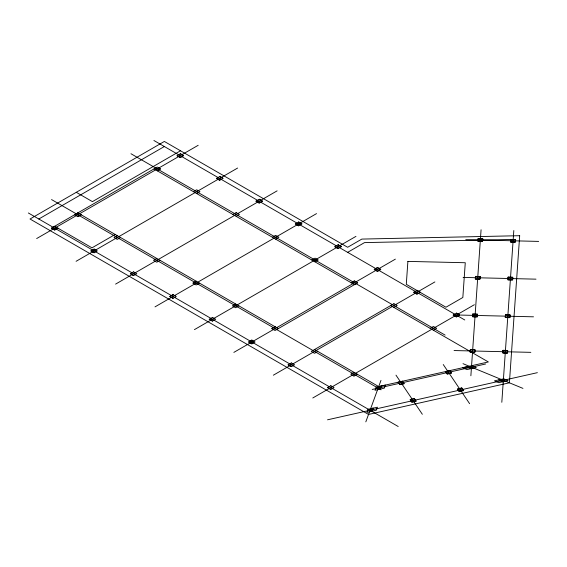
<?xml version="1.0" encoding="UTF-8"?>
<svg xmlns="http://www.w3.org/2000/svg" width="567" height="567" viewBox="0 0 567 567"><rect width="100%" height="100%" fill="white"/><g stroke="black" fill="none" stroke-linecap="round" stroke-linejoin="round"><path stroke-width="0.85" d="M470.872 375.758L481.071 229.763M501.816 402.286L513.815 230.528M365.814 421.855L380.981 380.379M381.279 386.007L380.138 389.111L375.014 390.266L376.148 387.155L488.35 361.952L390.691 305.57M38.811 219.011L164.359 146.527M180.504 150.779L92.421 201.632L76.283 192.305M54.73 226.339L51.576 228.161L54.73 229.982L57.884 228.161M74.702 214.808L77.934 212.944M36.664 238.551L198.195 145.287M74.603 214.765L77.856 216.644L81.088 214.765M157.265 170.738L160.418 168.916M57.912 228.161L54.652 230.039L51.399 228.161L157.265 167.038L160.518 168.916L157.265 170.802M77.856 216.644L81.116 214.765M115.193 234.44L91.989 247.836L54.652 226.283M94.15 249.104L90.819 250.919L94.072 252.804L97.333 250.919L94.072 249.041M117.355 235.702L114.024 237.523L117.277 239.402L120.537 237.523M193.432 191.681L196.685 189.796L199.945 191.681L196.685 193.56M76.084 261.309L237.616 168.045M156.775 258.446L153.522 260.331L156.775 262.209L160.036 260.331M232.931 214.482L236.184 212.604M115.583 284.117L277.114 190.852M236.184 216.367L239.437 214.482L236.148 212.639M196.196 281.211L192.943 283.089L196.196 284.967L199.456 283.089M272.351 237.24L275.605 235.362L278.865 237.24L275.605 239.125M173.07 294.663L169.916 296.484L173.07 298.306M193.042 283.131L196.274 281.267M155.004 306.875L316.535 213.61M212.49 317.428L209.159 319.242L212.419 321.128L215.673 319.242L212.419 317.364M235.695 304.025L232.364 305.847L235.617 307.732L238.877 305.847M311.772 260.005L315.068 258.162L318.285 260.005L314.99 261.848M194.424 329.633L355.963 236.368M347.649 252.35L364.503 242.612L513.199 239.423M275.045 326.727L271.784 328.612L275.045 330.49L357.706 282.763L354.453 280.885L351.193 282.763M251.911 340.186L248.764 342.007L251.918 343.829M271.891 328.654L275.115 326.79M351.299 282.763L354.446 280.941M233.845 352.39L395.383 259.133M354.453 284.584L357.607 282.763M393.945 303.685L311.283 351.412L314.536 353.291L317.796 351.412M273.344 375.198L434.882 281.934M393.945 307.449L397.205 305.57L393.909 303.728M354.035 372.349L350.746 374.192L353.999 376.077M430.147 328.35L433.408 326.472L436.661 328.35L433.408 330.228M312.8 397.977L474.338 304.72M353.964 376.034L357.253 374.192M372.25 389.458L485.664 363.979M327.52 419.814L537.374 372.668M445.57 371.527L449.702 370.62L451.353 373.043L447.221 373.958L445.57 371.527L447.186 374.05L451.481 373.086L449.808 370.605M454.068 350.548L530.832 352.348M465.762 239.657L538.65 241.407M463.097 277.419L535.992 279.162M460.447 315.068L533.512 316.818M471.801 365.665L476.287 367.515L471.149 368.67L466.662 366.821M463.005 363.674L522.958 388.388M180.207 153.792L183.46 155.677L180.207 157.555L176.947 155.677L180.469 153.7L183.623 155.521L180.391 157.385L177.237 155.564M219.627 176.557L222.881 178.435M259.126 199.357L262.379 201.242M298.547 222.115L301.8 224M337.967 244.88L341.221 246.758M456.35 313.225L459.603 315.103M153.898 140.488L464.777 319.972M216.658 178.329L219.812 180.15M256.121 201.108L259.346 202.972M295.577 223.887L298.731 225.709M335.005 246.652L338.152 248.474M413.882 292.189L417.114 294.06M453.38 314.997L456.534 316.818M130.963 153.735L445.109 335.104M154.004 168.916L354.453 284.641M77.856 212.887L278.298 328.612M314.536 349.534L378.713 386.581M51.554 199.577L381.059 389.82M28.35 212.972L398.204 426.512M90.996 250.919L94.15 252.74M130.417 273.684L133.649 275.548M209.336 319.242L212.49 321.064M288.185 364.765L291.41 366.629M327.683 387.566L330.837 389.387M443.252 364.538L469.611 403.669M402.535 381.23L404.207 383.71L399.919 384.674L398.247 382.193M395.979 375.156L422.337 414.279M470.348 349.591L470.199 352.192L474.707 352.277L474.855 349.676L470.348 349.591M472.864 314.182L472.715 316.783L477.216 316.875L477.371 314.274L472.864 314.182M478.158 238.693L478.009 241.301L482.517 241.386L482.744 238.827L478.158 238.693L477.967 241.287L482.567 241.393L482.751 238.735L478.151 238.629M480.036 276.519L479.888 279.12L475.323 279.042L475.515 276.384L480.114 276.498L479.93 279.148L475.309 278.992L475.536 276.434L480.036 276.519M503.014 350.328L502.865 352.929L507.295 353.064L507.444 350.456L503.014 350.328M508.032 277.206L507.883 279.807L512.391 279.892L512.54 277.291L508.032 277.206M510.747 239.48L510.598 242.081L515.105 242.166L515.254 239.565L510.747 239.48M509.868 315.061L509.712 317.662L505.211 317.57L505.438 314.926L509.868 315.061M407.893 261.394L406.291 284.322L445.96 307.229L462.842 297.484L465.273 262.734L407.893 261.394M470.397 349.598L470.213 352.256L474.813 352.362L474.997 349.704L470.397 349.598M472.878 314.033L472.694 316.691L477.301 316.797L477.485 314.146L472.878 314.033M503.142 350.371L502.957 353.021L507.557 353.135L507.741 350.477L503.142 350.371M505.622 314.82L505.438 317.477L510.045 317.584L510.229 314.926L505.622 314.82M508.252 277.171L508.067 279.829L512.674 279.935L512.859 277.277L508.252 277.171M510.895 239.409L510.704 242.066L515.311 242.173L515.495 239.522L510.895 239.409M519.677 235.695L509.4 382.803L368.529 414.449L30.023 219.011L164.359 141.452L347.649 247.276L361.838 239.083L519.677 235.695M380.464 386.226L379.415 389.26L384.369 388.133L385.425 385.099L380.464 386.226M368.061 409.282L366.92 412.386L372.051 411.238L373.185 408.127L368.061 409.282M372.434 408.29L371.307 411.373L376.339 410.196L377.466 407.205L372.434 408.29M219.89 176.465L216.367 178.435L219.627 180.313L223.044 178.286L219.89 176.465M133.571 271.848L130.318 273.726L133.571 275.605L136.831 273.726L133.571 271.848M259.346 199.244L255.866 201.242L259.126 203.121L262.578 201.108L259.346 199.244M172.992 294.606L169.739 296.484L172.992 298.362L176.252 296.484L172.992 294.606M298.809 222.03L295.287 224L298.547 225.879L301.963 223.845L298.809 222.03M338.23 244.788L334.714 246.758L337.967 248.637L341.384 246.61L338.23 244.788M251.84 340.122L248.58 342.007L251.84 343.885L255.093 342.007L251.84 340.122M377.388 267.638L374.135 269.516L377.388 271.402L380.648 269.516L377.388 267.638M377.65 267.546L374.426 269.41L377.579 271.232L380.804 269.368L377.65 267.546M291.339 362.93L288.079 364.808L291.339 366.686L294.592 364.808L291.339 362.93M417.114 290.325L413.634 292.324L416.887 294.202L420.338 292.196L417.114 290.325M330.837 385.751L327.542 387.594L330.795 389.472L334.055 387.594L330.795 385.709M456.612 313.133L453.09 315.103L456.35 316.981L459.759 314.954L456.612 313.133M402.322 381.237L398.112 382.193L399.763 384.617L403.973 383.668L402.322 381.237M467.577 366.629L462.615 367.756L466.974 369.578L471.928 368.451L467.577 366.629M414.406 398.551L410.203 399.501L411.855 401.932L416.058 400.975L414.406 398.551M499.414 379.72L494.452 380.847L498.811 382.668L503.765 381.541L499.414 379.72M414.42 398.863L410.125 399.827L411.798 402.308L416.086 401.344L414.42 398.863M461.694 388.239L457.399 389.21L459.072 391.684L463.359 390.72L461.694 388.239M503.68 378.806L498.549 379.961L503.028 381.811L508.167 380.655L503.68 378.806M461.793 387.927L457.661 388.834L459.313 391.265L463.445 390.358L461.793 387.927"/></g></svg>
